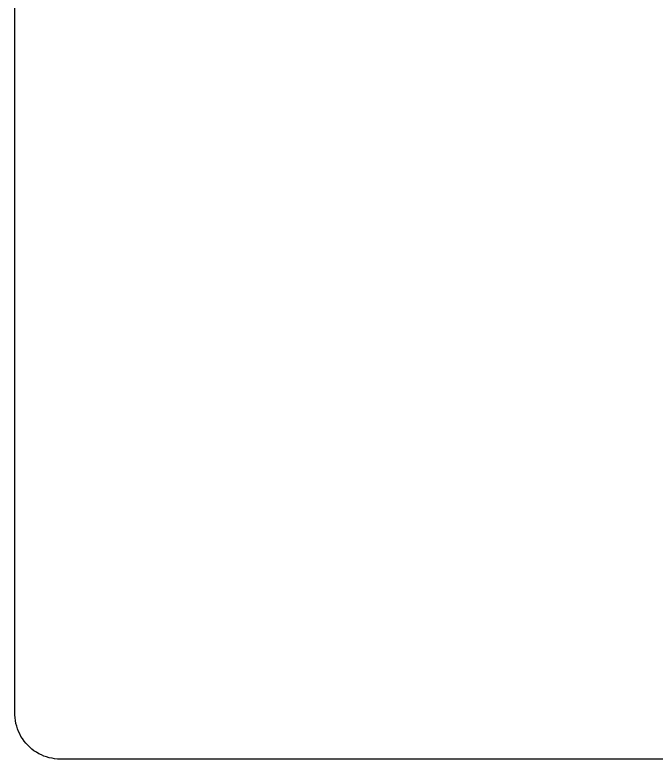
# Model space of a CAD drawing. Extents: x -93 to 502, y -337 to 504.
# Drawn here: x 0 to 79.9, y 0 to 92.7 of the extents above; entities that cross this region are included whole.
import ezdxf

# ---------------------------------------------------------------- set-up
doc = ezdxf.new("R2010")
doc.units = 0
doc.layers.add('1', color=1, linetype='CONTINUOUS')

msp = doc.modelspace()

# ---------------------------------------------------------------- linework, layer by layer
at = {"layer": '1'}
for p, q in [((0, 5.65), (0, 189.55)), ((0, 5.5), (0, 5.65)), ((0.03, 5.15), (0, 5.5)), ((0.08, 4.8), (0.03, 5.15)), ((0.13, 4.45), (0.08, 4.8)), ((0.23, 4.12), (0.13, 4.45)), ((0.33, 3.77), (0.23, 4.12)), ((0.45, 3.45), (0.33, 3.77)), ((0.6, 3.15), (0.45, 3.45)), ((0.75, 2.82), (0.6, 3.15)), ((0.95, 2.55), (0.75, 2.82)), ((1.15, 2.25), (0.95, 2.55)), ((1.35, 1.97), (1.15, 2.25)), ((1.6, 1.72), (1.35, 1.97)), ((1.85, 1.47), (1.6, 1.72)), ((2.1, 1.25), (1.85, 1.47)), ((2.38, 1.05), (2.1, 1.25)), ((2.68, 0.85), (2.38, 1.05)), ((2.98, 0.67), (2.68, 0.85)), ((3.3, 0.52), (2.98, 0.67)), ((3.6, 0.37), (3.3, 0.52)), ((3.95, 0.27), (3.6, 0.37)), ((4.28, 0.17), (3.95, 0.27)), ((4.63, 0.1), (4.28, 0.17)), ((4.95, 0.05), (4.63, 0.1)), ((5.3, 0), (4.95, 0.05)), ((5.65, 0), (5.3, 0)), ((404.58, 0), (5.65, 0))]:
    msp.add_line(p, q, dxfattribs=at)

doc.saveas('drawing.dxf')
